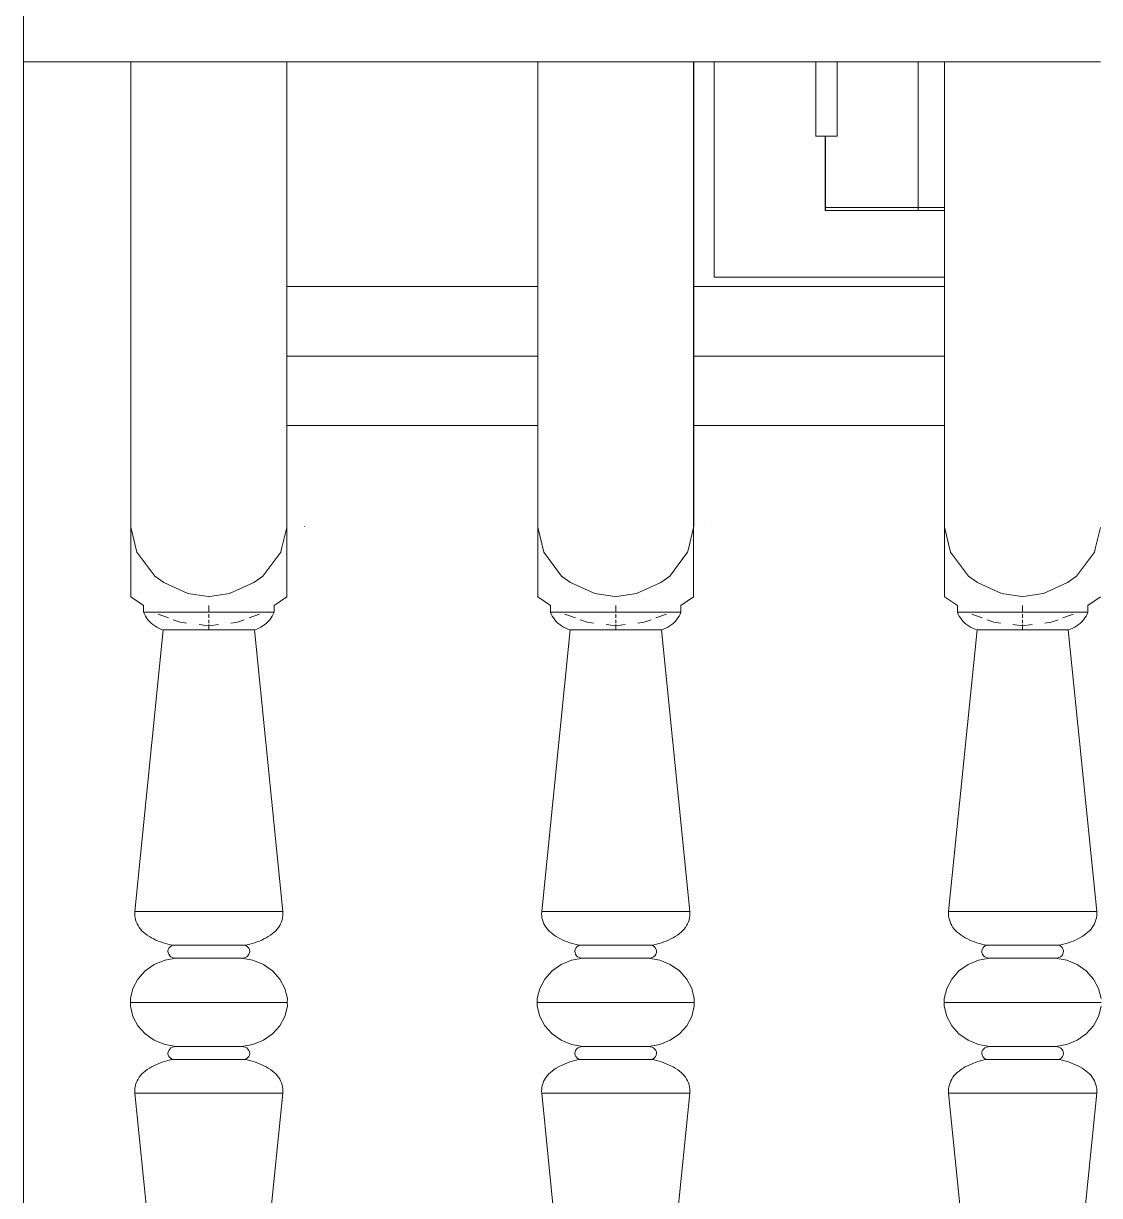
# Model space of a CAD drawing. Header units: inches. Extents: x 16.2 to 49.2, y 7.1 to 20.7.
# Drawn here: x 28.138 to 28.611, y 16.062 to 16.577 of the extents above; entities that cross this region are included whole.
import ezdxf

# ---------------------------------------------------------------- set-up
doc = ezdxf.new("R2010")
doc.units = ezdxf.units.IN
doc.header["$MEASUREMENT"] = 0
doc.layers.add('0inne_gulv', color=252, linetype='Continuous', lineweight=13)

# ---------------------------------------------------------------- blocks, each defined once
blk = doc.blocks.new('DEREK SMALL HOUSE fr')
for p, q in [((-5.57894, -1.63888), (-5.57894, -1.60499)), ((-5.57894, -1.63888), (-5.53167, -1.63888)), ((-5.57894, -2.46674), (-5.57894, -1.63888)), ((-5.57894, -1.63888), (-5.53167, -1.63888)), ((-5.53167, -1.63888), (-5.46306, -1.63888)), ((-5.53167, -1.63888), (-5.53167, -1.84371)), ((-5.46306, -1.63888), (-5.463, -1.63888)), ((-5.46306, -1.73773), (-5.46306, -1.63888)), ((-5.46306, -1.63888), (-5.35258, -1.63888)), ((-5.463, -1.63888), (-5.35258, -1.63888)), ((-5.463, -1.73773), (-5.463, -1.63888)), ((-5.463, -1.84342), (-5.463, -1.63888)), ((-5.35258, -1.73773), (-5.35258, -1.63888)), ((-5.35258, -1.63888), (-5.28396, -1.63888)), ((-5.28396, -1.63888), (-5.28391, -1.63888)), ((-5.28396, -1.73773), (-5.28396, -1.63888)), ((-5.28396, -1.63888), (-5.17348, -1.63888)), ((-5.28391, -1.63888), (-5.27495, -1.63888)), ((-5.28391, -1.73773), (-5.28391, -1.63888)), ((-5.28391, -1.84342), (-5.28391, -1.63888)), ((-5.27495, -1.63888), (-5.27495, -1.73357)), ((-5.27495, -1.63888), (-5.23022, -1.63888)), ((-5.23022, -1.63888), (-5.23022, -1.67148)), ((-5.23022, -1.63888), (-5.22079, -1.63888)), ((-5.22079, -1.63888), (-5.22079, -1.67148)), ((-5.22079, -1.63888), (-5.18508, -1.63888)), ((-5.18508, -1.63888), (-5.18508, -1.7029)), ((-5.18508, -1.63888), (-5.17348, -1.63888)), ((-5.17348, -1.7029), (-5.17348, -1.63888)), ((-5.17348, -1.63888), (-5.10487, -1.63888)), ((-5.22604, -1.67148), (-5.23022, -1.67148)), ((-5.22604, -1.67148), (-5.22604, -1.70432)), ((-5.22604, -1.67148), (-5.22592, -1.67148)), ((-5.22592, -1.67148), (-5.22592, -1.7029)), ((-5.22592, -1.67148), (-5.22079, -1.67148)), ((-5.22604, -1.70432), (-5.22592, -1.70432)), ((-5.22592, -1.7029), (-5.18508, -1.7029)), ((-5.22592, -1.7029), (-5.22592, -1.70432)), ((-5.18508, -1.70432), (-5.22592, -1.70432)), ((-5.18508, -1.7029), (-5.17348, -1.7029)), ((-5.18508, -1.7029), (-5.18508, -1.70432)), ((-5.18508, -1.70432), (-5.17348, -1.70432)), ((-5.17348, -1.70432), (-5.17348, -1.7029)), ((-5.17348, -1.73357), (-5.17348, -1.70432)), ((-5.46306, -1.73773), (-5.463, -1.73773)), ((-5.46306, -1.76834), (-5.46306, -1.73773)), ((-5.463, -1.73773), (-5.35258, -1.73773)), ((-5.463, -1.76834), (-5.463, -1.73773)), ((-5.35258, -1.76834), (-5.35258, -1.73773)), ((-5.28396, -1.73773), (-5.28391, -1.73773)), ((-5.28396, -1.76834), (-5.28396, -1.73773)), ((-5.28391, -1.73773), (-5.17348, -1.73773)), ((-5.28391, -1.76834), (-5.28391, -1.73773)), ((-5.27495, -1.73357), (-5.17348, -1.73357)), ((-5.17348, -1.73773), (-5.17348, -1.73357)), ((-5.17348, -1.76834), (-5.17348, -1.73773)), ((-5.46306, -1.76834), (-5.463, -1.76834)), ((-5.46306, -1.79894), (-5.46306, -1.76834)), ((-5.463, -1.76834), (-5.35258, -1.76834)), ((-5.463, -1.79894), (-5.463, -1.76834)), ((-5.35258, -1.79894), (-5.35258, -1.76834)), ((-5.28396, -1.76834), (-5.28391, -1.76834)), ((-5.28396, -1.79894), (-5.28396, -1.76834)), ((-5.28391, -1.76834), (-5.17348, -1.76834)), ((-5.28391, -1.79894), (-5.28391, -1.76834)), ((-5.17348, -1.79894), (-5.17348, -1.76834)), ((-5.46306, -1.79894), (-5.463, -1.79894)), ((-5.46306, -1.84342), (-5.46306, -1.79894)), ((-5.463, -1.79894), (-5.35258, -1.79894)), ((-5.463, -1.84342), (-5.463, -1.79894)), ((-5.35258, -1.79894), (-5.35258, -1.84371)), ((-5.28396, -1.79894), (-5.28391, -1.79894)), ((-5.28396, -1.84342), (-5.28396, -1.79894)), ((-5.28391, -1.79894), (-5.17348, -1.79894)), ((-5.28391, -1.84342), (-5.28391, -1.79894)), ((-5.17348, -1.79894), (-5.17348, -1.84371)), ((-5.52904, -1.85467), (-5.53167, -1.84371)), ((-5.53167, -1.87426), (-5.53167, -1.84371)), ((-5.46306, -1.8438), (-5.46535, -1.85321)), ((-5.46306, -1.84342), (-5.46307, -1.84349)), ((-5.46306, -1.84346), (-5.46307, -1.84349)), ((-5.46307, -1.84349), (-5.46306, -1.84361)), ((-5.463, -1.84342), (-5.46306, -1.84342)), ((-5.46306, -1.84346), (-5.46306, -1.84342)), ((-5.46306, -1.84359), (-5.46306, -1.84342)), ((-5.463, -1.84342), (-5.46306, -1.84342)), ((-5.46306, -1.84366), (-5.46306, -1.84359)), ((-5.46306, -1.84361), (-5.46306, -1.84366)), ((-5.46306, -1.84371), (-5.46306, -1.84366)), ((-5.46306, -1.8438), (-5.46306, -1.84371)), ((-5.46306, -1.87426), (-5.46306, -1.8438)), ((-5.46303, -1.84342), (-5.463, -1.84342)), ((-5.45532, -1.84342), (-5.45529, -1.84342)), ((-5.34995, -1.85467), (-5.35258, -1.84371)), ((-5.35258, -1.87426), (-5.35258, -1.84371)), ((-5.28396, -1.8438), (-5.28626, -1.85321)), ((-5.28396, -1.84342), (-5.28398, -1.84349)), ((-5.28396, -1.84346), (-5.28398, -1.84349)), ((-5.28398, -1.84349), (-5.28396, -1.84361)), ((-5.28391, -1.84342), (-5.28396, -1.84342)), ((-5.28396, -1.84346), (-5.28396, -1.84342)), ((-5.28396, -1.84359), (-5.28396, -1.84342)), ((-5.28391, -1.84342), (-5.28396, -1.84342)), ((-5.28396, -1.84366), (-5.28396, -1.84359)), ((-5.28396, -1.84361), (-5.28396, -1.84366)), ((-5.28396, -1.84371), (-5.28396, -1.84366)), ((-5.28396, -1.8438), (-5.28396, -1.84371)), ((-5.28396, -1.87426), (-5.28396, -1.8438)), ((-5.28394, -1.84342), (-5.28391, -1.84342)), ((-5.27623, -1.84342), (-5.2762, -1.84342)), ((-5.17085, -1.85467), (-5.17348, -1.84371)), ((-5.17348, -1.87426), (-5.17348, -1.84371)), ((-5.10487, -1.8438), (-5.10716, -1.85321)), ((-5.52904, -1.85467), (-5.52116, -1.86519)), ((-5.4657, -1.85467), (-5.47358, -1.86519)), ((-5.46535, -1.85321), (-5.4657, -1.85467)), ((-5.34995, -1.85467), (-5.34206, -1.86519)), ((-5.2866, -1.85467), (-5.29449, -1.86519)), ((-5.28626, -1.85321), (-5.2866, -1.85467)), ((-5.17085, -1.85467), (-5.16297, -1.86519)), ((-5.10751, -1.85467), (-5.11539, -1.86519)), ((-5.10716, -1.85321), (-5.10751, -1.85467)), ((-5.46306, -1.85758), (-5.463, -1.85758)), ((-5.28396, -1.85758), (-5.28391, -1.85758)), ((-5.52116, -1.86519), (-5.51718, -1.86804)), ((-5.47755, -1.86804), (-5.47358, -1.86519)), ((-5.34206, -1.86519), (-5.33809, -1.86804)), ((-5.29846, -1.86804), (-5.29449, -1.86519)), ((-5.16297, -1.86519), (-5.159, -1.86804)), ((-5.11936, -1.86804), (-5.11539, -1.86519)), ((-5.51718, -1.86804), (-5.50657, -1.87285)), ((-5.47755, -1.86804), (-5.48817, -1.87285)), ((-5.33809, -1.86804), (-5.32747, -1.87285)), ((-5.29846, -1.86804), (-5.30908, -1.87285)), ((-5.159, -1.86804), (-5.14838, -1.87285)), ((-5.11936, -1.86804), (-5.12998, -1.87285)), ((-5.53173, -1.87422), (-5.53167, -1.87426)), ((-5.53167, -1.87426), (-5.52605, -1.87815)), ((-5.49767, -1.87422), (-5.50657, -1.87285)), ((-5.49737, -1.87425), (-5.49767, -1.87422)), ((-5.49737, -1.87425), (-5.49707, -1.87422)), ((-5.49737, -1.87425), (-5.49737, -1.87422)), ((-5.48817, -1.87285), (-5.49707, -1.87422)), ((-5.46862, -1.8781), (-5.46306, -1.87426)), ((-5.46306, -1.87426), (-5.46301, -1.87422)), ((-5.35264, -1.87422), (-5.35258, -1.87426)), ((-5.35258, -1.87426), (-5.34695, -1.87815)), ((-5.31858, -1.87422), (-5.32747, -1.87285)), ((-5.31827, -1.87425), (-5.31858, -1.87422)), ((-5.31827, -1.87425), (-5.31797, -1.87422)), ((-5.31827, -1.87425), (-5.31827, -1.87422)), ((-5.30908, -1.87285), (-5.31797, -1.87422)), ((-5.28953, -1.8781), (-5.28396, -1.87426)), ((-5.28396, -1.87426), (-5.28391, -1.87422)), ((-5.17354, -1.87422), (-5.17348, -1.87426)), ((-5.17348, -1.87426), (-5.16786, -1.87815)), ((-5.13948, -1.87422), (-5.14838, -1.87285)), ((-5.13918, -1.87425), (-5.13948, -1.87422)), ((-5.13918, -1.87425), (-5.13888, -1.87422)), ((-5.13918, -1.87425), (-5.13918, -1.87422)), ((-5.12998, -1.87285), (-5.13888, -1.87422)), ((-5.11044, -1.8781), (-5.10487, -1.87426)), ((-5.52605, -1.87815), (-5.52605, -1.881)), ((-5.52605, -1.881), (-5.52568, -1.8819)), ((-5.52605, -1.881), (-5.49733, -1.881)), ((-5.52568, -1.8819), (-5.52524, -1.88277)), ((-5.52524, -1.88277), (-5.52472, -1.8836)), ((-5.51969, -1.8819), (-5.51512, -1.8836)), ((-5.49733, -1.87813), (-5.49733, -1.881)), ((-5.49733, -1.881), (-5.46862, -1.881)), ((-5.49733, -1.8836), (-5.49733, -1.8819)), ((-5.47962, -1.8836), (-5.47504, -1.8819)), ((-5.46943, -1.88277), (-5.46994, -1.8836)), ((-5.46899, -1.8819), (-5.46943, -1.88277)), ((-5.46862, -1.881), (-5.46899, -1.8819)), ((-5.46862, -1.8781), (-5.46862, -1.881)), ((-5.34695, -1.87815), (-5.34695, -1.881)), ((-5.34695, -1.881), (-5.34659, -1.8819)), ((-5.34695, -1.881), (-5.31824, -1.881)), ((-5.34659, -1.8819), (-5.34615, -1.88277)), ((-5.34615, -1.88277), (-5.34563, -1.8836)), ((-5.3406, -1.8819), (-5.33602, -1.8836)), ((-5.31824, -1.87813), (-5.31824, -1.881)), ((-5.31824, -1.881), (-5.28953, -1.881)), ((-5.31824, -1.8836), (-5.31824, -1.8819)), ((-5.30053, -1.8836), (-5.29595, -1.8819)), ((-5.29033, -1.88277), (-5.29085, -1.8836)), ((-5.28989, -1.8819), (-5.29033, -1.88277)), ((-5.28953, -1.881), (-5.28989, -1.8819)), ((-5.28953, -1.8781), (-5.28953, -1.881)), ((-5.16786, -1.87815), (-5.16786, -1.881)), ((-5.16786, -1.881), (-5.16749, -1.8819)), ((-5.16786, -1.881), (-5.13914, -1.881)), ((-5.16749, -1.8819), (-5.16705, -1.88277)), ((-5.16705, -1.88277), (-5.16654, -1.8836)), ((-5.1615, -1.8819), (-5.15693, -1.8836)), ((-5.13914, -1.87813), (-5.13914, -1.881)), ((-5.13914, -1.881), (-5.11043, -1.881)), ((-5.13914, -1.8836), (-5.13914, -1.8819)), ((-5.12143, -1.8836), (-5.11685, -1.8819)), ((-5.11124, -1.88277), (-5.11175, -1.8836)), ((-5.1108, -1.8819), (-5.11124, -1.88277)), ((-5.11043, -1.881), (-5.1108, -1.8819)), ((-5.11044, -1.8781), (-5.11043, -1.881)), ((-5.52472, -1.8836), (-5.52414, -1.8844)), ((-5.52414, -1.8844), (-5.52349, -1.88515)), ((-5.52349, -1.88515), (-5.52277, -1.88586)), ((-5.52277, -1.88586), (-5.52199, -1.88651)), ((-5.52199, -1.88651), (-5.52116, -1.88711)), ((-5.52116, -1.88711), (-5.52028, -1.88765)), ((-5.52028, -1.88765), (-5.51936, -1.88812)), ((-5.51936, -1.88812), (-5.5184, -1.88853)), ((-5.51298, -1.8844), (-5.50997, -1.88552)), ((-5.50997, -1.88552), (-5.50711, -1.88586)), ((-5.50161, -1.88651), (-5.49741, -1.88701)), ((-5.49733, -1.88586), (-5.49733, -1.8844)), ((-5.49733, -1.88701), (-5.49313, -1.88651)), ((-5.49733, -1.88701), (-5.49733, -1.88651)), ((-5.49733, -1.88887), (-5.49733, -1.88701)), ((-5.48763, -1.88586), (-5.48476, -1.88552)), ((-5.48476, -1.88552), (-5.48176, -1.8844)), ((-5.47531, -1.88812), (-5.47627, -1.88853)), ((-5.47439, -1.88765), (-5.47531, -1.88812)), ((-5.47351, -1.88711), (-5.47439, -1.88765)), ((-5.47268, -1.88651), (-5.47351, -1.88711)), ((-5.4719, -1.88586), (-5.47268, -1.88651)), ((-5.47118, -1.88515), (-5.4719, -1.88586)), ((-5.47053, -1.8844), (-5.47118, -1.88515)), ((-5.46994, -1.8836), (-5.47053, -1.8844)), ((-5.34563, -1.8836), (-5.34504, -1.8844)), ((-5.34504, -1.8844), (-5.34439, -1.88515)), ((-5.34439, -1.88515), (-5.34367, -1.88586)), ((-5.34367, -1.88586), (-5.3429, -1.88651)), ((-5.3429, -1.88651), (-5.34207, -1.88711)), ((-5.34207, -1.88711), (-5.34119, -1.88765)), ((-5.34119, -1.88765), (-5.34026, -1.88812)), ((-5.34026, -1.88812), (-5.3393, -1.88853)), ((-5.33388, -1.8844), (-5.33088, -1.88552)), ((-5.33088, -1.88552), (-5.32801, -1.88586)), ((-5.32251, -1.88651), (-5.31831, -1.88701)), ((-5.31824, -1.88586), (-5.31824, -1.8844)), ((-5.31824, -1.88701), (-5.31824, -1.88651)), ((-5.31824, -1.88887), (-5.31824, -1.88701)), ((-5.31823, -1.88701), (-5.31403, -1.88651)), ((-5.30854, -1.88586), (-5.30567, -1.88552)), ((-5.30567, -1.88552), (-5.30267, -1.8844)), ((-5.29622, -1.88812), (-5.29718, -1.88853)), ((-5.29529, -1.88765), (-5.29622, -1.88812)), ((-5.29441, -1.88711), (-5.29529, -1.88765)), ((-5.29358, -1.88651), (-5.29441, -1.88711)), ((-5.29281, -1.88586), (-5.29358, -1.88651)), ((-5.29209, -1.88515), (-5.29281, -1.88586)), ((-5.29143, -1.8844), (-5.29209, -1.88515)), ((-5.29085, -1.8836), (-5.29143, -1.8844)), ((-5.16654, -1.8836), (-5.16595, -1.8844)), ((-5.16595, -1.8844), (-5.1653, -1.88515)), ((-5.1653, -1.88515), (-5.16458, -1.88586)), ((-5.16458, -1.88586), (-5.1638, -1.88651)), ((-5.1638, -1.88651), (-5.16297, -1.88711)), ((-5.16297, -1.88711), (-5.16209, -1.88765)), ((-5.16209, -1.88765), (-5.16117, -1.88812)), ((-5.16117, -1.88812), (-5.16021, -1.88853)), ((-5.15479, -1.8844), (-5.15179, -1.88552)), ((-5.15179, -1.88552), (-5.14892, -1.88586)), ((-5.14342, -1.88651), (-5.13922, -1.88701)), ((-5.13914, -1.88586), (-5.13914, -1.8844)), ((-5.13914, -1.88701), (-5.13494, -1.88651)), ((-5.13914, -1.88701), (-5.13914, -1.88651)), ((-5.13914, -1.88887), (-5.13914, -1.88701)), ((-5.12944, -1.88586), (-5.12657, -1.88552)), ((-5.12657, -1.88552), (-5.12357, -1.8844)), ((-5.11712, -1.88812), (-5.11808, -1.88853)), ((-5.1162, -1.88765), (-5.11712, -1.88812)), ((-5.11532, -1.88711), (-5.1162, -1.88765)), ((-5.11449, -1.88651), (-5.11532, -1.88711)), ((-5.11371, -1.88586), (-5.11449, -1.88651)), ((-5.11299, -1.88515), (-5.11371, -1.88586)), ((-5.11234, -1.8844), (-5.11299, -1.88515)), ((-5.11175, -1.8836), (-5.11234, -1.8844)), ((-5.5174, -1.88887), (-5.52993, -2.01288)), ((-5.5184, -1.88853), (-5.5174, -1.88887)), ((-5.47727, -1.88887), (-5.5174, -1.88887)), ((-5.47627, -1.88853), (-5.47727, -1.88887)), ((-5.47727, -1.88887), (-5.46473, -2.01288)), ((-5.33831, -1.88887), (-5.35084, -2.01288)), ((-5.3393, -1.88853), (-5.33831, -1.88887)), ((-5.29817, -1.88887), (-5.33831, -1.88887)), ((-5.29718, -1.88853), (-5.29817, -1.88887)), ((-5.29817, -1.88887), (-5.28564, -2.01288)), ((-5.15921, -1.88887), (-5.17175, -2.01288)), ((-5.16021, -1.88853), (-5.15921, -1.88887)), ((-5.11908, -1.88887), (-5.15921, -1.88887)), ((-5.11808, -1.88853), (-5.11908, -1.88887)), ((-5.11908, -1.88887), (-5.10654, -2.01288)), ((-5.52993, -2.01288), (-5.52997, -2.01379)), ((-5.52997, -2.01379), (-5.52992, -2.0147)), ((-5.52993, -2.01288), (-5.46473, -2.01288)), ((-5.52992, -2.0147), (-5.52979, -2.0156)), ((-5.52979, -2.0156), (-5.52959, -2.0165)), ((-5.52959, -2.0165), (-5.5293, -2.01737)), ((-5.46508, -2.0165), (-5.46537, -2.01737)), ((-5.46488, -2.0156), (-5.46508, -2.0165)), ((-5.46475, -2.0147), (-5.46488, -2.0156)), ((-5.4647, -2.01379), (-5.46475, -2.0147)), ((-5.46473, -2.01288), (-5.4647, -2.01379)), ((-5.35084, -2.01288), (-5.35087, -2.01379)), ((-5.35087, -2.01379), (-5.35083, -2.0147)), ((-5.35084, -2.01288), (-5.28564, -2.01288)), ((-5.35083, -2.0147), (-5.3507, -2.0156)), ((-5.3507, -2.0156), (-5.35049, -2.0165)), ((-5.35049, -2.0165), (-5.35021, -2.01737)), ((-5.28599, -2.0165), (-5.28627, -2.01737)), ((-5.28578, -2.0156), (-5.28599, -2.0165)), ((-5.28565, -2.0147), (-5.28578, -2.0156)), ((-5.28561, -2.01379), (-5.28565, -2.0147)), ((-5.28564, -2.01288), (-5.28561, -2.01379)), ((-5.17175, -2.01288), (-5.17178, -2.01379)), ((-5.17178, -2.01379), (-5.17173, -2.0147)), ((-5.17175, -2.01288), (-5.10654, -2.01288)), ((-5.17173, -2.0147), (-5.1716, -2.0156)), ((-5.1716, -2.0156), (-5.1714, -2.0165)), ((-5.1714, -2.0165), (-5.17111, -2.01737)), ((-5.10689, -2.0165), (-5.10718, -2.01737)), ((-5.10669, -2.0156), (-5.10689, -2.0165)), ((-5.10656, -2.0147), (-5.10669, -2.0156)), ((-5.10651, -2.01379), (-5.10656, -2.0147)), ((-5.10654, -2.01288), (-5.10651, -2.01379)), ((-5.5293, -2.01737), (-5.52894, -2.01822)), ((-5.52894, -2.01822), (-5.5285, -2.01904)), ((-5.5285, -2.01904), (-5.528, -2.01983)), ((-5.528, -2.01983), (-5.52742, -2.02059)), ((-5.52742, -2.02059), (-5.52679, -2.02129)), ((-5.52679, -2.02129), (-5.52609, -2.02195)), ((-5.52609, -2.02195), (-5.52533, -2.02256)), ((-5.46858, -2.02195), (-5.46934, -2.02256)), ((-5.46788, -2.02129), (-5.46858, -2.02195)), ((-5.46724, -2.02059), (-5.46788, -2.02129)), ((-5.46667, -2.01983), (-5.46724, -2.02059)), ((-5.46616, -2.01904), (-5.46667, -2.01983)), ((-5.46573, -2.01822), (-5.46616, -2.01904)), ((-5.46537, -2.01737), (-5.46573, -2.01822)), ((-5.35021, -2.01737), (-5.34985, -2.01822)), ((-5.34985, -2.01822), (-5.34941, -2.01904)), ((-5.34941, -2.01904), (-5.3489, -2.01983)), ((-5.3489, -2.01983), (-5.34833, -2.02059)), ((-5.34833, -2.02059), (-5.34769, -2.02129)), ((-5.34769, -2.02129), (-5.34699, -2.02195)), ((-5.34699, -2.02195), (-5.34624, -2.02256)), ((-5.28949, -2.02195), (-5.29024, -2.02256)), ((-5.28879, -2.02129), (-5.28949, -2.02195)), ((-5.28815, -2.02059), (-5.28879, -2.02129)), ((-5.28757, -2.01983), (-5.28815, -2.02059)), ((-5.28707, -2.01904), (-5.28757, -2.01983)), ((-5.28663, -2.01822), (-5.28707, -2.01904)), ((-5.28627, -2.01737), (-5.28663, -2.01822)), ((-5.17111, -2.01737), (-5.17075, -2.01822)), ((-5.17075, -2.01822), (-5.17032, -2.01904)), ((-5.17032, -2.01904), (-5.16981, -2.01983)), ((-5.16981, -2.01983), (-5.16923, -2.02059)), ((-5.16923, -2.02059), (-5.1686, -2.02129)), ((-5.1686, -2.02129), (-5.1679, -2.02195)), ((-5.1679, -2.02195), (-5.16714, -2.02256)), ((-5.11039, -2.02195), (-5.11115, -2.02256)), ((-5.10969, -2.02129), (-5.11039, -2.02195)), ((-5.10905, -2.02059), (-5.10969, -2.02129)), ((-5.10848, -2.01983), (-5.10905, -2.02059)), ((-5.10797, -2.01904), (-5.10848, -2.01983)), ((-5.10754, -2.01822), (-5.10797, -2.01904)), ((-5.10718, -2.01737), (-5.10754, -2.01822)), ((-5.52533, -2.02256), (-5.52444, -2.0232)), ((-5.52444, -2.0232), (-5.52352, -2.0238)), ((-5.52352, -2.0238), (-5.52257, -2.02436)), ((-5.52257, -2.02436), (-5.5216, -2.02488)), ((-5.5216, -2.02488), (-5.5206, -2.02537)), ((-5.5206, -2.02537), (-5.51958, -2.02582)), ((-5.51958, -2.02582), (-5.51854, -2.02623)), ((-5.51854, -2.02623), (-5.51747, -2.02659)), ((-5.51747, -2.02659), (-5.5164, -2.02692)), ((-5.5164, -2.02692), (-5.51531, -2.0272)), ((-5.51531, -2.0272), (-5.5142, -2.02744)), ((-5.5142, -2.02744), (-5.51309, -2.02764)), ((-5.48047, -2.02744), (-5.48158, -2.02764)), ((-5.47936, -2.0272), (-5.48047, -2.02744)), ((-5.47827, -2.02692), (-5.47936, -2.0272)), ((-5.47719, -2.02659), (-5.47827, -2.02692)), ((-5.47613, -2.02623), (-5.47719, -2.02659)), ((-5.47509, -2.02582), (-5.47613, -2.02623)), ((-5.47407, -2.02537), (-5.47509, -2.02582)), ((-5.47307, -2.02488), (-5.47407, -2.02537)), ((-5.4721, -2.02436), (-5.47307, -2.02488)), ((-5.47115, -2.0238), (-5.4721, -2.02436)), ((-5.47023, -2.0232), (-5.47115, -2.0238)), ((-5.46934, -2.02256), (-5.47023, -2.0232)), ((-5.34624, -2.02256), (-5.34535, -2.0232)), ((-5.34535, -2.0232), (-5.34443, -2.0238)), ((-5.34443, -2.0238), (-5.34348, -2.02436)), ((-5.34348, -2.02436), (-5.3425, -2.02488)), ((-5.3425, -2.02488), (-5.3415, -2.02537)), ((-5.3415, -2.02537), (-5.34048, -2.02582)), ((-5.34048, -2.02582), (-5.33944, -2.02623)), ((-5.33944, -2.02623), (-5.33838, -2.02659)), ((-5.33838, -2.02659), (-5.3373, -2.02692)), ((-5.3373, -2.02692), (-5.33621, -2.0272)), ((-5.33621, -2.0272), (-5.33511, -2.02744)), ((-5.33511, -2.02744), (-5.33399, -2.02764)), ((-5.30137, -2.02744), (-5.30249, -2.02764)), ((-5.30027, -2.0272), (-5.30137, -2.02744)), ((-5.29918, -2.02692), (-5.30027, -2.0272)), ((-5.2981, -2.02659), (-5.29918, -2.02692)), ((-5.29704, -2.02623), (-5.2981, -2.02659)), ((-5.296, -2.02582), (-5.29704, -2.02623)), ((-5.29497, -2.02537), (-5.296, -2.02582)), ((-5.29398, -2.02488), (-5.29497, -2.02537)), ((-5.293, -2.02436), (-5.29398, -2.02488)), ((-5.29205, -2.0238), (-5.293, -2.02436)), ((-5.29113, -2.0232), (-5.29205, -2.0238)), ((-5.29024, -2.02256), (-5.29113, -2.0232)), ((-5.16714, -2.02256), (-5.16625, -2.0232)), ((-5.16625, -2.0232), (-5.16533, -2.0238)), ((-5.16533, -2.0238), (-5.16438, -2.02436)), ((-5.16438, -2.02436), (-5.16341, -2.02488)), ((-5.16341, -2.02488), (-5.16241, -2.02537)), ((-5.16241, -2.02537), (-5.16139, -2.02582)), ((-5.16139, -2.02582), (-5.16035, -2.02623)), ((-5.16035, -2.02623), (-5.15929, -2.02659)), ((-5.15929, -2.02659), (-5.15821, -2.02692)), ((-5.15821, -2.02692), (-5.15712, -2.0272)), ((-5.15712, -2.0272), (-5.15601, -2.02744)), ((-5.15601, -2.02744), (-5.1549, -2.02764)), ((-5.12228, -2.02744), (-5.12339, -2.02764)), ((-5.12117, -2.0272), (-5.12228, -2.02744)), ((-5.12008, -2.02692), (-5.12117, -2.0272)), ((-5.119, -2.02659), (-5.12008, -2.02692)), ((-5.11794, -2.02623), (-5.119, -2.02659)), ((-5.1169, -2.02582), (-5.11794, -2.02623)), ((-5.11588, -2.02537), (-5.1169, -2.02582)), ((-5.11488, -2.02488), (-5.11588, -2.02537)), ((-5.11391, -2.02436), (-5.11488, -2.02488)), ((-5.11296, -2.0238), (-5.11391, -2.02436)), ((-5.11204, -2.0232), (-5.11296, -2.0238)), ((-5.11115, -2.02256), (-5.11204, -2.0232)), ((-5.51518, -2.0296), (-5.51531, -2.0303)), ((-5.51531, -2.0303), (-5.51524, -2.031)), ((-5.51524, -2.031), (-5.51499, -2.03167)), ((-5.51488, -2.02895), (-5.51518, -2.0296)), ((-5.51499, -2.03167), (-5.51456, -2.03227)), ((-5.51441, -2.02839), (-5.51488, -2.02895)), ((-5.51456, -2.03227), (-5.51399, -2.03275)), ((-5.5138, -2.02794), (-5.51441, -2.02839)), ((-5.51309, -2.02764), (-5.5138, -2.02794)), ((-5.51309, -2.02764), (-5.48158, -2.02764)), ((-5.48158, -2.02764), (-5.48087, -2.02794)), ((-5.48087, -2.02794), (-5.48026, -2.02839)), ((-5.4801, -2.03227), (-5.48067, -2.03275)), ((-5.48026, -2.02839), (-5.47979, -2.02895)), ((-5.47968, -2.03167), (-5.4801, -2.03227)), ((-5.47979, -2.02895), (-5.47948, -2.0296)), ((-5.47943, -2.031), (-5.47968, -2.03167)), ((-5.47948, -2.0296), (-5.47936, -2.0303)), ((-5.47936, -2.0303), (-5.47943, -2.031)), ((-5.33609, -2.0296), (-5.33621, -2.0303)), ((-5.33621, -2.0303), (-5.33615, -2.031)), ((-5.33615, -2.031), (-5.33589, -2.03167)), ((-5.33578, -2.02895), (-5.33609, -2.0296)), ((-5.33589, -2.03167), (-5.33547, -2.03227)), ((-5.33531, -2.02839), (-5.33578, -2.02895)), ((-5.33547, -2.03227), (-5.3349, -2.03275)), ((-5.3347, -2.02794), (-5.33531, -2.02839)), ((-5.33399, -2.02764), (-5.3347, -2.02794)), ((-5.33399, -2.02764), (-5.30249, -2.02764)), ((-5.30249, -2.02764), (-5.30178, -2.02794)), ((-5.30178, -2.02794), (-5.30117, -2.02839)), ((-5.30101, -2.03227), (-5.30158, -2.03275)), ((-5.30117, -2.02839), (-5.3007, -2.02895)), ((-5.30058, -2.03167), (-5.30101, -2.03227)), ((-5.3007, -2.02895), (-5.30039, -2.0296)), ((-5.30033, -2.031), (-5.30058, -2.03167)), ((-5.30039, -2.0296), (-5.30027, -2.0303)), ((-5.30027, -2.0303), (-5.30033, -2.031)), ((-5.15699, -2.0296), (-5.15712, -2.0303)), ((-5.15712, -2.0303), (-5.15705, -2.031)), ((-5.15705, -2.031), (-5.1568, -2.03167)), ((-5.15669, -2.02895), (-5.15699, -2.0296)), ((-5.1568, -2.03167), (-5.15638, -2.03227)), ((-5.15622, -2.02839), (-5.15669, -2.02895)), ((-5.15638, -2.03227), (-5.1558, -2.03275)), ((-5.15561, -2.02794), (-5.15622, -2.02839)), ((-5.1549, -2.02764), (-5.15561, -2.02794)), ((-5.1549, -2.02764), (-5.12339, -2.02764)), ((-5.12339, -2.02764), (-5.12268, -2.02794)), ((-5.12268, -2.02794), (-5.12207, -2.02839)), ((-5.12191, -2.03227), (-5.12249, -2.03275)), ((-5.12207, -2.02839), (-5.1216, -2.02895)), ((-5.12149, -2.03167), (-5.12191, -2.03227)), ((-5.1216, -2.02895), (-5.12129, -2.0296)), ((-5.12124, -2.031), (-5.12149, -2.03167)), ((-5.12129, -2.0296), (-5.12117, -2.0303)), ((-5.12117, -2.0303), (-5.12124, -2.031)), ((-5.52136, -2.03617), (-5.52536, -2.03898)), ((-5.51674, -2.03424), (-5.52136, -2.03617)), ((-5.51177, -2.03331), (-5.51674, -2.03424)), ((-5.51399, -2.03275), (-5.51331, -2.0331)), ((-5.51331, -2.0331), (-5.51255, -2.03329)), ((-5.51255, -2.03329), (-5.51177, -2.03331)), ((-5.51177, -2.03331), (-5.4829, -2.03331)), ((-5.48212, -2.03329), (-5.4829, -2.03331)), ((-5.4829, -2.03331), (-5.47792, -2.03424)), ((-5.48136, -2.0331), (-5.48212, -2.03329)), ((-5.48067, -2.03275), (-5.48136, -2.0331)), ((-5.47792, -2.03424), (-5.47331, -2.03617)), ((-5.47331, -2.03617), (-5.46931, -2.03898)), ((-5.34226, -2.03617), (-5.34627, -2.03898)), ((-5.33765, -2.03424), (-5.34226, -2.03617)), ((-5.33267, -2.03331), (-5.33765, -2.03424)), ((-5.3349, -2.03275), (-5.33421, -2.0331)), ((-5.33421, -2.0331), (-5.33346, -2.03329)), ((-5.33346, -2.03329), (-5.33267, -2.03331)), ((-5.33267, -2.03331), (-5.30381, -2.03331)), ((-5.30302, -2.03329), (-5.30381, -2.03331)), ((-5.30381, -2.03331), (-5.29883, -2.03424)), ((-5.30226, -2.0331), (-5.30302, -2.03329)), ((-5.30158, -2.03275), (-5.30226, -2.0331)), ((-5.29883, -2.03424), (-5.29422, -2.03617)), ((-5.29422, -2.03617), (-5.29021, -2.03898)), ((-5.16317, -2.03617), (-5.16717, -2.03898)), ((-5.15855, -2.03424), (-5.16317, -2.03617)), ((-5.15358, -2.03331), (-5.15855, -2.03424)), ((-5.1558, -2.03275), (-5.15512, -2.0331)), ((-5.15512, -2.0331), (-5.15436, -2.03329)), ((-5.15436, -2.03329), (-5.15358, -2.03331)), ((-5.15358, -2.03331), (-5.12471, -2.03331)), ((-5.12393, -2.03329), (-5.12471, -2.03331)), ((-5.12471, -2.03331), (-5.11973, -2.03424)), ((-5.12317, -2.0331), (-5.12393, -2.03329)), ((-5.12249, -2.03275), (-5.12317, -2.0331)), ((-5.11973, -2.03424), (-5.11512, -2.03617)), ((-5.11512, -2.03617), (-5.11112, -2.03898)), ((-5.52856, -2.04253), (-5.53077, -2.04664)), ((-5.52536, -2.03898), (-5.52856, -2.04253)), ((-5.46931, -2.03898), (-5.46611, -2.04253)), ((-5.46611, -2.04253), (-5.4639, -2.04664)), ((-5.34946, -2.04253), (-5.35167, -2.04664)), ((-5.34627, -2.03898), (-5.34946, -2.04253)), ((-5.29021, -2.03898), (-5.28702, -2.04253)), ((-5.28702, -2.04253), (-5.28481, -2.04664)), ((-5.17037, -2.04253), (-5.17258, -2.04664)), ((-5.16717, -2.03898), (-5.17037, -2.04253)), ((-5.11112, -2.03898), (-5.10792, -2.04253)), ((-5.10792, -2.04253), (-5.10571, -2.04664)), ((-5.53077, -2.04664), (-5.53188, -2.05109)), ((-5.4639, -2.04664), (-5.46278, -2.05109)), ((-5.35167, -2.04664), (-5.35279, -2.05109)), ((-5.28481, -2.04664), (-5.28369, -2.05109)), ((-5.17258, -2.04664), (-5.17369, -2.05109)), ((-5.10571, -2.04664), (-5.1046, -2.05109)), ((-5.53188, -2.05109), (-5.53187, -2.05281)), ((-5.53188, -2.05452), (-5.53187, -2.05281)), ((-5.4628, -2.05281), (-5.53187, -2.05281)), ((-5.46278, -2.05109), (-5.4628, -2.05281)), ((-5.46278, -2.05452), (-5.4628, -2.05281)), ((-5.35279, -2.05109), (-5.35277, -2.05281)), ((-5.35279, -2.05452), (-5.35277, -2.05281)), ((-5.2837, -2.05281), (-5.35277, -2.05281)), ((-5.28369, -2.05109), (-5.2837, -2.05281)), ((-5.28369, -2.05452), (-5.2837, -2.05281)), ((-5.17369, -2.05109), (-5.17368, -2.05281)), ((-5.17369, -2.05452), (-5.17368, -2.05281)), ((-5.10461, -2.05281), (-5.17368, -2.05281)), ((-5.53077, -2.05898), (-5.53188, -2.05452)), ((-5.4639, -2.05898), (-5.46278, -2.05452)), ((-5.35167, -2.05898), (-5.35279, -2.05452)), ((-5.28481, -2.05898), (-5.28369, -2.05452)), ((-5.17258, -2.05898), (-5.17369, -2.05452)), ((-5.10571, -2.05898), (-5.1046, -2.05452)), ((-5.52856, -2.06309), (-5.53077, -2.05898)), ((-5.52536, -2.06664), (-5.52856, -2.06309)), ((-5.46931, -2.06664), (-5.46611, -2.06309)), ((-5.46611, -2.06309), (-5.4639, -2.05898)), ((-5.34946, -2.06309), (-5.35167, -2.05898)), ((-5.34627, -2.06664), (-5.34946, -2.06309)), ((-5.29021, -2.06664), (-5.28702, -2.06309)), ((-5.28702, -2.06309), (-5.28481, -2.05898)), ((-5.17037, -2.06309), (-5.17258, -2.05898)), ((-5.16717, -2.06664), (-5.17037, -2.06309)), ((-5.11112, -2.06664), (-5.10792, -2.06309)), ((-5.10792, -2.06309), (-5.10571, -2.05898)), ((-5.52136, -2.06945), (-5.52536, -2.06664)), ((-5.47331, -2.06945), (-5.46931, -2.06664)), ((-5.34226, -2.06945), (-5.34627, -2.06664)), ((-5.29422, -2.06945), (-5.29021, -2.06664)), ((-5.16317, -2.06945), (-5.16717, -2.06664)), ((-5.11512, -2.06945), (-5.11112, -2.06664)), ((-5.51674, -2.07137), (-5.52136, -2.06945)), ((-5.51177, -2.07231), (-5.51674, -2.07137)), ((-5.51524, -2.07461), (-5.51499, -2.07395)), ((-5.51499, -2.07395), (-5.51456, -2.07335)), ((-5.51456, -2.07335), (-5.51399, -2.07287)), ((-5.51399, -2.07287), (-5.51331, -2.07252)), ((-5.51331, -2.07252), (-5.51255, -2.07233)), ((-5.51255, -2.07233), (-5.51177, -2.07231)), ((-5.4829, -2.07231), (-5.51177, -2.07231)), ((-5.4829, -2.07231), (-5.47792, -2.07137)), ((-5.48212, -2.07233), (-5.4829, -2.07231)), ((-5.48136, -2.07252), (-5.48212, -2.07233)), ((-5.48067, -2.07287), (-5.48136, -2.07252)), ((-5.4801, -2.07335), (-5.48067, -2.07287)), ((-5.47968, -2.07395), (-5.4801, -2.07335)), ((-5.47943, -2.07461), (-5.47968, -2.07395)), ((-5.47792, -2.07137), (-5.47331, -2.06945)), ((-5.33765, -2.07137), (-5.34226, -2.06945)), ((-5.33267, -2.07231), (-5.33765, -2.07137)), ((-5.33615, -2.07461), (-5.33589, -2.07395)), ((-5.33589, -2.07395), (-5.33547, -2.07335)), ((-5.33547, -2.07335), (-5.3349, -2.07287)), ((-5.3349, -2.07287), (-5.33421, -2.07252)), ((-5.33421, -2.07252), (-5.33346, -2.07233)), ((-5.33346, -2.07233), (-5.33267, -2.07231)), ((-5.30381, -2.07231), (-5.33267, -2.07231)), ((-5.30381, -2.07231), (-5.29883, -2.07137)), ((-5.30302, -2.07233), (-5.30381, -2.07231)), ((-5.30226, -2.07252), (-5.30302, -2.07233)), ((-5.30158, -2.07287), (-5.30226, -2.07252)), ((-5.30101, -2.07335), (-5.30158, -2.07287)), ((-5.30058, -2.07395), (-5.30101, -2.07335)), ((-5.30033, -2.07461), (-5.30058, -2.07395)), ((-5.29883, -2.07137), (-5.29422, -2.06945)), ((-5.15855, -2.07137), (-5.16317, -2.06945)), ((-5.15358, -2.07231), (-5.15855, -2.07137)), ((-5.15705, -2.07461), (-5.1568, -2.07395)), ((-5.1568, -2.07395), (-5.15638, -2.07335)), ((-5.15638, -2.07335), (-5.1558, -2.07287)), ((-5.1558, -2.07287), (-5.15512, -2.07252)), ((-5.15512, -2.07252), (-5.15436, -2.07233)), ((-5.15436, -2.07233), (-5.15358, -2.07231)), ((-5.12471, -2.07231), (-5.15358, -2.07231)), ((-5.12471, -2.07231), (-5.11973, -2.07137)), ((-5.12393, -2.07233), (-5.12471, -2.07231)), ((-5.12317, -2.07252), (-5.12393, -2.07233)), ((-5.12249, -2.07287), (-5.12317, -2.07252)), ((-5.12191, -2.07335), (-5.12249, -2.07287)), ((-5.12149, -2.07395), (-5.12191, -2.07335)), ((-5.12124, -2.07461), (-5.12149, -2.07395)), ((-5.11973, -2.07137), (-5.11512, -2.06945)), ((-5.51854, -2.07939), (-5.51747, -2.07902)), ((-5.51747, -2.07902), (-5.5164, -2.0787)), ((-5.5164, -2.0787), (-5.51531, -2.07842)), ((-5.51531, -2.07532), (-5.51524, -2.07461)), ((-5.51518, -2.07601), (-5.51531, -2.07532)), ((-5.51531, -2.07842), (-5.5142, -2.07817)), ((-5.51488, -2.07666), (-5.51518, -2.07601)), ((-5.51441, -2.07723), (-5.51488, -2.07666)), ((-5.5138, -2.07768), (-5.51441, -2.07723)), ((-5.5142, -2.07817), (-5.51309, -2.07798)), ((-5.51309, -2.07798), (-5.5138, -2.07768)), ((-5.48158, -2.07798), (-5.51309, -2.07798)), ((-5.48158, -2.07798), (-5.48087, -2.07768)), ((-5.48047, -2.07817), (-5.48158, -2.07798)), ((-5.48087, -2.07768), (-5.48026, -2.07723)), ((-5.47936, -2.07842), (-5.48047, -2.07817)), ((-5.48026, -2.07723), (-5.47979, -2.07666)), ((-5.47979, -2.07666), (-5.47948, -2.07601)), ((-5.47948, -2.07601), (-5.47936, -2.07532)), ((-5.47936, -2.07532), (-5.47943, -2.07461)), ((-5.47827, -2.0787), (-5.47936, -2.07842)), ((-5.47719, -2.07902), (-5.47827, -2.0787)), ((-5.47613, -2.07939), (-5.47719, -2.07902)), ((-5.33944, -2.07939), (-5.33838, -2.07902)), ((-5.33838, -2.07902), (-5.3373, -2.0787)), ((-5.3373, -2.0787), (-5.33621, -2.07842)), ((-5.33621, -2.07532), (-5.33615, -2.07461)), ((-5.33609, -2.07601), (-5.33621, -2.07532)), ((-5.33621, -2.07842), (-5.33511, -2.07817)), ((-5.33578, -2.07666), (-5.33609, -2.07601)), ((-5.33531, -2.07723), (-5.33578, -2.07666)), ((-5.3347, -2.07768), (-5.33531, -2.07723)), ((-5.33511, -2.07817), (-5.33399, -2.07798)), ((-5.33399, -2.07798), (-5.3347, -2.07768)), ((-5.30249, -2.07798), (-5.33399, -2.07798)), ((-5.30249, -2.07798), (-5.30178, -2.07768)), ((-5.30137, -2.07817), (-5.30249, -2.07798)), ((-5.30178, -2.07768), (-5.30117, -2.07723)), ((-5.30027, -2.07842), (-5.30137, -2.07817)), ((-5.30117, -2.07723), (-5.3007, -2.07666)), ((-5.3007, -2.07666), (-5.30039, -2.07601)), ((-5.30039, -2.07601), (-5.30027, -2.07532)), ((-5.30027, -2.07532), (-5.30033, -2.07461)), ((-5.29918, -2.0787), (-5.30027, -2.07842)), ((-5.2981, -2.07902), (-5.29918, -2.0787)), ((-5.29704, -2.07939), (-5.2981, -2.07902)), ((-5.16035, -2.07939), (-5.15929, -2.07902)), ((-5.15929, -2.07902), (-5.15821, -2.0787)), ((-5.15821, -2.0787), (-5.15712, -2.07842)), ((-5.15712, -2.07532), (-5.15705, -2.07461)), ((-5.15699, -2.07601), (-5.15712, -2.07532)), ((-5.15712, -2.07842), (-5.15601, -2.07817)), ((-5.15669, -2.07666), (-5.15699, -2.07601)), ((-5.15622, -2.07723), (-5.15669, -2.07666)), ((-5.15561, -2.07768), (-5.15622, -2.07723)), ((-5.15601, -2.07817), (-5.1549, -2.07798)), ((-5.1549, -2.07798), (-5.15561, -2.07768)), ((-5.12339, -2.07798), (-5.1549, -2.07798)), ((-5.12339, -2.07798), (-5.12268, -2.07768)), ((-5.12228, -2.07817), (-5.12339, -2.07798)), ((-5.12268, -2.07768), (-5.12207, -2.07723)), ((-5.12117, -2.07842), (-5.12228, -2.07817)), ((-5.12207, -2.07723), (-5.1216, -2.07666)), ((-5.1216, -2.07666), (-5.12129, -2.07601)), ((-5.12129, -2.07601), (-5.12117, -2.07532)), ((-5.12117, -2.07532), (-5.12124, -2.07461)), ((-5.12008, -2.0787), (-5.12117, -2.07842)), ((-5.119, -2.07902), (-5.12008, -2.0787)), ((-5.11794, -2.07939), (-5.119, -2.07902)), ((-5.52679, -2.08432), (-5.52609, -2.08366)), ((-5.52609, -2.08366), (-5.52533, -2.08305)), ((-5.52533, -2.08305), (-5.52444, -2.08242)), ((-5.52444, -2.08242), (-5.52352, -2.08182)), ((-5.52352, -2.08182), (-5.52257, -2.08126)), ((-5.52257, -2.08126), (-5.5216, -2.08073)), ((-5.5216, -2.08073), (-5.5206, -2.08025)), ((-5.5206, -2.08025), (-5.51958, -2.0798)), ((-5.51958, -2.0798), (-5.51854, -2.07939)), ((-5.47509, -2.0798), (-5.47613, -2.07939)), ((-5.47407, -2.08025), (-5.47509, -2.0798)), ((-5.47307, -2.08073), (-5.47407, -2.08025)), ((-5.4721, -2.08126), (-5.47307, -2.08073)), ((-5.47115, -2.08182), (-5.4721, -2.08126)), ((-5.47023, -2.08242), (-5.47115, -2.08182)), ((-5.46934, -2.08305), (-5.47023, -2.08242)), ((-5.46858, -2.08366), (-5.46934, -2.08305)), ((-5.46788, -2.08432), (-5.46858, -2.08366)), ((-5.34769, -2.08432), (-5.34699, -2.08366)), ((-5.34699, -2.08366), (-5.34624, -2.08305)), ((-5.34624, -2.08305), (-5.34535, -2.08242)), ((-5.34535, -2.08242), (-5.34443, -2.08182)), ((-5.34443, -2.08182), (-5.34348, -2.08126)), ((-5.34348, -2.08126), (-5.3425, -2.08073)), ((-5.3425, -2.08073), (-5.3415, -2.08025)), ((-5.3415, -2.08025), (-5.34048, -2.0798)), ((-5.34048, -2.0798), (-5.33944, -2.07939)), ((-5.296, -2.0798), (-5.29704, -2.07939)), ((-5.29497, -2.08025), (-5.296, -2.0798)), ((-5.29398, -2.08073), (-5.29497, -2.08025)), ((-5.293, -2.08126), (-5.29398, -2.08073)), ((-5.29205, -2.08182), (-5.293, -2.08126)), ((-5.29113, -2.08242), (-5.29205, -2.08182)), ((-5.29024, -2.08305), (-5.29113, -2.08242)), ((-5.28949, -2.08366), (-5.29024, -2.08305)), ((-5.28879, -2.08432), (-5.28949, -2.08366)), ((-5.1686, -2.08432), (-5.1679, -2.08366)), ((-5.1679, -2.08366), (-5.16714, -2.08305)), ((-5.16714, -2.08305), (-5.16625, -2.08242)), ((-5.16625, -2.08242), (-5.16533, -2.08182)), ((-5.16533, -2.08182), (-5.16438, -2.08126)), ((-5.16438, -2.08126), (-5.16341, -2.08073)), ((-5.16341, -2.08073), (-5.16241, -2.08025)), ((-5.16241, -2.08025), (-5.16139, -2.0798)), ((-5.16139, -2.0798), (-5.16035, -2.07939)), ((-5.1169, -2.0798), (-5.11794, -2.07939)), ((-5.11588, -2.08025), (-5.1169, -2.0798)), ((-5.11488, -2.08073), (-5.11588, -2.08025)), ((-5.11391, -2.08126), (-5.11488, -2.08073)), ((-5.11296, -2.08182), (-5.11391, -2.08126)), ((-5.11204, -2.08242), (-5.11296, -2.08182)), ((-5.11115, -2.08305), (-5.11204, -2.08242)), ((-5.11039, -2.08366), (-5.11115, -2.08305)), ((-5.10969, -2.08432), (-5.11039, -2.08366)), ((-5.52979, -2.09001), (-5.52959, -2.08912)), ((-5.52959, -2.08912), (-5.5293, -2.08825)), ((-5.5293, -2.08825), (-5.52894, -2.0874)), ((-5.52894, -2.0874), (-5.5285, -2.08657)), ((-5.5285, -2.08657), (-5.528, -2.08578)), ((-5.528, -2.08578), (-5.52742, -2.08503)), ((-5.52742, -2.08503), (-5.52679, -2.08432)), ((-5.46724, -2.08503), (-5.46788, -2.08432)), ((-5.46667, -2.08578), (-5.46724, -2.08503)), ((-5.46616, -2.08657), (-5.46667, -2.08578)), ((-5.46573, -2.0874), (-5.46616, -2.08657)), ((-5.46537, -2.08825), (-5.46573, -2.0874)), ((-5.46508, -2.08912), (-5.46537, -2.08825)), ((-5.46488, -2.09001), (-5.46508, -2.08912)), ((-5.3507, -2.09001), (-5.35049, -2.08912)), ((-5.35049, -2.08912), (-5.35021, -2.08825)), ((-5.35021, -2.08825), (-5.34985, -2.0874)), ((-5.34985, -2.0874), (-5.34941, -2.08657)), ((-5.34941, -2.08657), (-5.3489, -2.08578)), ((-5.3489, -2.08578), (-5.34833, -2.08503)), ((-5.34833, -2.08503), (-5.34769, -2.08432)), ((-5.28815, -2.08503), (-5.28879, -2.08432)), ((-5.28757, -2.08578), (-5.28815, -2.08503)), ((-5.28707, -2.08657), (-5.28757, -2.08578)), ((-5.28663, -2.0874), (-5.28707, -2.08657)), ((-5.28627, -2.08825), (-5.28663, -2.0874)), ((-5.28599, -2.08912), (-5.28627, -2.08825)), ((-5.28578, -2.09001), (-5.28599, -2.08912)), ((-5.1716, -2.09001), (-5.1714, -2.08912)), ((-5.1714, -2.08912), (-5.17111, -2.08825)), ((-5.17111, -2.08825), (-5.17075, -2.0874)), ((-5.17075, -2.0874), (-5.17032, -2.08657)), ((-5.17032, -2.08657), (-5.16981, -2.08578)), ((-5.16981, -2.08578), (-5.16923, -2.08503)), ((-5.16923, -2.08503), (-5.1686, -2.08432)), ((-5.10905, -2.08503), (-5.10969, -2.08432)), ((-5.10848, -2.08578), (-5.10905, -2.08503)), ((-5.10797, -2.08657), (-5.10848, -2.08578)), ((-5.10754, -2.0874), (-5.10797, -2.08657)), ((-5.10718, -2.08825), (-5.10754, -2.0874)), ((-5.10689, -2.08912), (-5.10718, -2.08825)), ((-5.10669, -2.09001), (-5.10689, -2.08912)), ((-5.52997, -2.09183), (-5.52992, -2.09092)), ((-5.52993, -2.09274), (-5.52997, -2.09183)), ((-5.5174, -2.21674), (-5.52993, -2.09274)), ((-5.46473, -2.09274), (-5.52993, -2.09274)), ((-5.52992, -2.09092), (-5.52979, -2.09001)), ((-5.47727, -2.21674), (-5.46473, -2.09274)), ((-5.46475, -2.09092), (-5.46488, -2.09001)), ((-5.4647, -2.09183), (-5.46475, -2.09092)), ((-5.46473, -2.09274), (-5.4647, -2.09183)), ((-5.35087, -2.09183), (-5.35083, -2.09092)), ((-5.35084, -2.09274), (-5.35087, -2.09183)), ((-5.33831, -2.21674), (-5.35084, -2.09274)), ((-5.28564, -2.09274), (-5.35084, -2.09274)), ((-5.35083, -2.09092), (-5.3507, -2.09001)), ((-5.29817, -2.21674), (-5.28564, -2.09274)), ((-5.28565, -2.09092), (-5.28578, -2.09001)), ((-5.28561, -2.09183), (-5.28565, -2.09092)), ((-5.28564, -2.09274), (-5.28561, -2.09183)), ((-5.17178, -2.09183), (-5.17173, -2.09092)), ((-5.17175, -2.09274), (-5.17178, -2.09183)), ((-5.15921, -2.21674), (-5.17175, -2.09274)), ((-5.10654, -2.09274), (-5.17175, -2.09274)), ((-5.17173, -2.09092), (-5.1716, -2.09001)), ((-5.11908, -2.21674), (-5.10654, -2.09274)), ((-5.10656, -2.09092), (-5.10669, -2.09001)), ((-5.10651, -2.09183), (-5.10656, -2.09092)), ((-5.10654, -2.09274), (-5.10651, -2.09183))]:
    blk.add_line(p, q)

msp = doc.modelspace()

# ---------------------------------------------------------------- block references
at = {"layer": '0inne_gulv'}
msp.add_blockref('DEREK SMALL HOUSE fr', (33.7165, 18.19939), dxfattribs=at)

doc.saveas('drawing.dxf')
